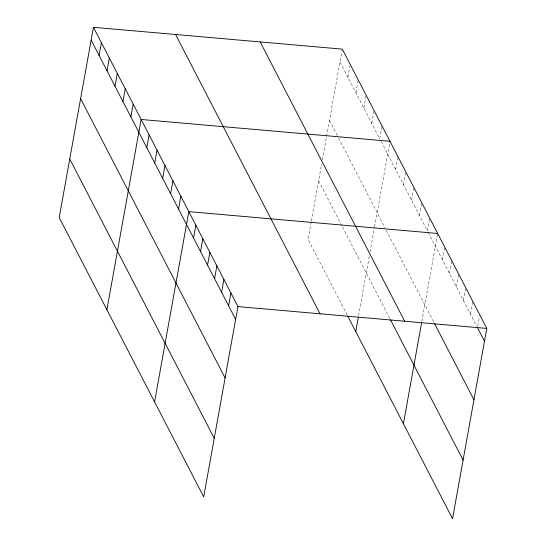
<?xml version="1.0" encoding="UTF-8"?>
<svg xmlns="http://www.w3.org/2000/svg" width="546" height="546" viewBox="0 0 546 546"><rect width="100%" height="100%" fill="white"/><g stroke="black" fill="none" stroke-linecap="round" stroke-linejoin="round"><path stroke-width="0.41" stroke-dasharray="2.73 2.05" d="M311.22 221.826L308.06 239.401L347.795 316.209M311.377 220.994L321.614 164.066M322.372 159.876L342.151 49.925M347.945 77.273L350.245 64.483M355.89 92.636L358.046 80.644M363.841 107.992L366.141 95.209M371.785 123.355L373.942 111.37M381.886 126.727L379.729 138.718L339.994 61.91M358.606 315.67L369.301 256.238M370.052 252.04L374.426 227.737M374.576 226.897L389.981 141.291M395.625 169.437L397.781 157.453M403.569 184.801L405.726 172.816M411.52 200.164L413.82 187.374M419.464 215.527L421.621 203.535M429.572 218.898L427.416 230.883L380.487 140.179M421.805 321.58L437.66 233.463M442.376 259.814L444.533 247.823M449.399 273.382L451.556 261.391M456.415 286.943L458.572 274.959M463.431 300.512L465.731 287.722M470.447 314.08L472.604 302.088M477.757 326.044L479.484 316.455M428.166 232.35L476.685 326.133M329.456 120.482L337.408 135.845M338.54 138.036L385.087 228.01M386.22 230.207L434.179 322.904M318.598 180.828L341.687 225.45M342.444 226.911L390.124 319.082"/><path stroke-width="0.82" d="M93.448 27.3L59.214 217.574L203.699 496.874L237.94 306.599L93.448 27.3L342.301 49.126L486.786 328.426L452.552 518.7L347.795 316.209M99.099 55.446L101.399 42.663M107.043 70.809L109.343 58.026M114.988 86.172L117.288 73.382M122.939 101.536L125.239 88.745M130.883 116.892L133.183 104.109M106.893 309.746L141.134 119.472L389.981 141.291M146.778 147.618L149.078 134.828M154.723 162.981L157.023 150.191M162.674 178.337L164.974 165.554M170.618 193.7L172.918 180.917M178.562 209.063L180.863 196.273M154.573 401.917L188.814 211.636L437.66 233.463M193.53 237.988L195.83 225.205M200.546 251.556L202.846 238.773M207.569 265.124L209.869 252.334M214.585 278.685L216.885 265.902M221.601 292.253L223.901 279.47M228.617 305.821L230.917 293.031M355.739 331.572L358.306 317.342M403.426 423.737L421.655 322.42M237.94 306.599L486.786 328.426M477.47 327.641L484.486 341.209M434.568 323.662L473.948 399.781M260.176 41.919L404.668 321.219M390.499 319.813L463.09 460.128M175.566 34.5L320.058 313.8M91.148 40.09L235.64 319.383M80.61 98.655L225.102 377.955M69.752 159.009L214.244 438.302"/></g></svg>
